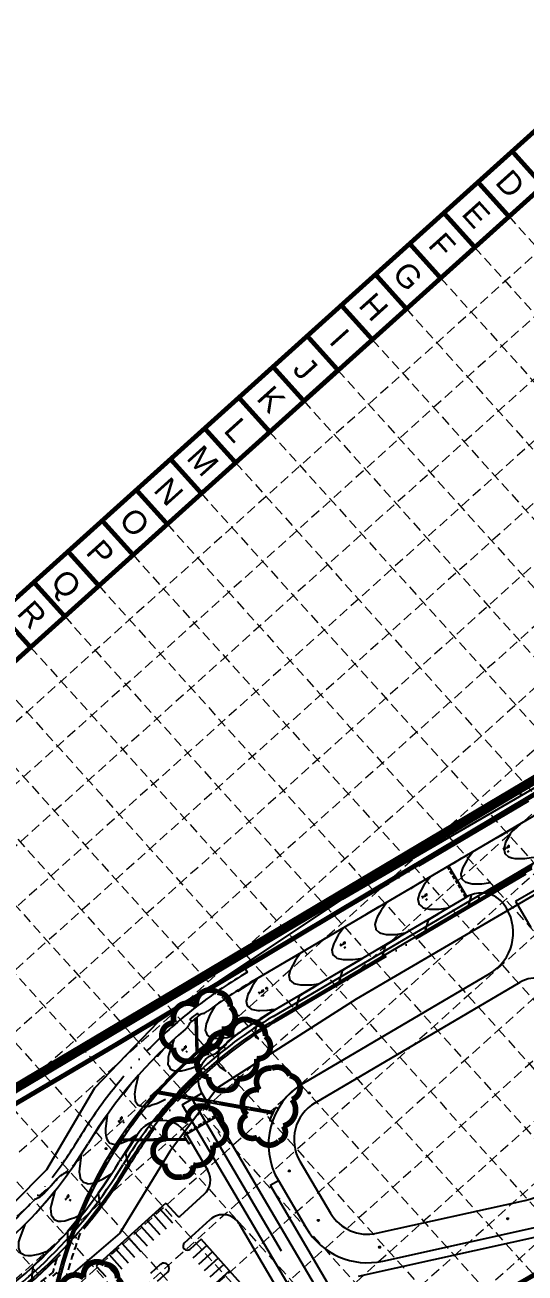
# Model space of a CAD drawing. Header units: inches. Extents: x 5194 to 8721, y 2249 to 5862.
# Drawn here: x 5981 to 6509, y 4545 to 5862 of the extents above; entities that cross this region are included whole.
import ezdxf
from ezdxf.enums import TextEntityAlignment as Align

# ---------------------------------------------------------------- set-up
doc = ezdxf.new("R2010")
doc.units = ezdxf.units.IN
doc.header["$LTSCALE"] = 60
doc.header["$MEASUREMENT"] = 0
for name, pattern in [('03139 BASE$0$HIDDEN3', [0.09375, 0.0625, -0.03125]), ('03139 BASE$0$PL2', [2.85, 2.25, -0.2, 0, -0.2, 0, -0.2]), ('03139 TOPO$0$PL2', [2.85, 2.25, -0.2, 0, -0.2, 0, -0.2]), ('DASHED2', [0.375, 0.25, -0.125]), ('HIDDEN', [0.375, 0.25, -0.125]), ('HIDDEN2', [0.1875, 0.125, -0.0625]), ('MDASH', [0.375, 0.3, -0.075]), ('SCENT', [0.55, 0.4, -0.05, 0.05, -0.05])]:
    doc.linetypes.add(name, pattern=pattern)
for name, color, linetype in [('03139 BASE$0$A-Pkng', 7, 'Continuous'), ('03139 BASE$0$AS-GATE', 7, 'Continuous'), ('03139 BASE$0$CCURB', 7, 'Continuous'), ('03139 BASE$0$CSTRIPE', 8, 'Continuous'), ('03139 BASE$0$CWALK', 7, 'Continuous'), ('03139 BASE$0$NEW-ROW', 7, '03139 BASE$0$PL2'), ('03139 BASE$0$pinlet', 7, 'Continuous'), ('03139 BASE$0$STALBL', 7, 'Continuous'), ('03139 TOPO$0$BNDRY65', 7, '03139 TOPO$0$PL2'), ('BASE', 7, 'Continuous'), ('bndy', 7, 'Continuous'), ('CONT-MJR', 7, 'Continuous'), ('CONT-MNR', 7, 'Continuous'), ('COORD-CL', 7, 'Continuous'), ('dadiv', 7, 'MDASH'), ('grid', 254, 'HIDDEN'), ('LIMITS OF DISTURBANCE', 1, 'Continuous'), ('Pstm', 7, 'Continuous'), ('pstmcl', 8, 'SCENT'), ('stm-easement', 7, 'HIDDEN2')]:
    doc.layers.add(name, color=color, linetype=linetype)
doc.styles.add('03139 BASE$0$L100i', font='simplex.shx', dxfattribs={"width": 0.9, "oblique": 10, "height": 2})
doc.styles.get("Standard").update_dxf_attribs({"font": 'ARIAL.TTF'})

# ---------------------------------------------------------------- blocks, each defined once
blk = doc.blocks.new('proprdcontours')
at = {"layer": 'bndy'}
blk.add_lwpolyline([(5718.8, 4457.5), (5932.3, 4582.2), (6004.2, 4654.1), (6054.6, 4740.4), (6121.7, 4809.9), (6316, 4939.4), (6527.1, 5061.7), (6961.3, 5320.6), (7023.6, 5246.3), (6740.6, 5073.7), (6330.4, 4833.9), (6184.1, 4740.4), (6133.7, 4673.3), (6081, 4587), (5977.8, 4498.3), (5769.1, 4366.4), (5714, 4443.1)], dxfattribs=at)
blk = doc.blocks.new('03139 BASE$0$lbl_tic')
blk.add_line((0, -0.04165), (0, 0.04165))

msp = doc.modelspace()

# ---------------------------------------------------------------- hatches: boundary and pattern name
at = {"layer": '03139 BASE$0$CSTRIPE'}
h = msp.add_hatch(dxfattribs=at)
h.set_pattern_fill('ANSI31', color=256, scale=15, angle=30, style=0)
h.paths.add_polyline_path([(6516.1, 4971.8, -0.052476), (6518.2, 4977.7), (6491.1, 4961.7), (6493.1, 4958.3)])
h.paths.add_polyline_path([(6493.1, 4958.3), (6491.1, 4961.7), (6464, 4945.8, -0.052476), (6470.2, 4944.8)])
h = msp.add_hatch(dxfattribs=at)
h.set_pattern_fill('ANSI31', color=256, scale=15, angle=30, style=0)
h.paths.add_polyline_path([(6163.6, 4751, -0.053879), (6164.6, 4757.4, 0.015182), (6144.8, 4738), (6146.9, 4734.4, -0.013024)])
h.paths.add_polyline_path([(6146.9, 4734.4), (6144.8, 4738, 0.024432), (6115.6, 4704.4, -0.053879), (6121.9, 4705.8, -0.021021)])

# ---------------------------------------------------------------- linework, layer by layer
at = {"layer": '03139 BASE$0$A-Pkng', "lineweight": -2}
for points in [[(6176, 4683.4, 1.13, 1.13, 0), (6174, 4686.7, 2.91, 0, 0), (6172.8, 4688.6, 0, 0, 0)], [(6187.6, 4689, 1.13, 1.13, 0), (6185.6, 4692.3, 2.91, 0, 0), (6184.4, 4694.3, 0, 0, 0)], [(6162.9, 4684, 1.13, 1.13, 0), (6164.9, 4680.7, 2.91, 0, 0), (6166.1, 4678.8, 0, 0, 0)]]:
    msp.add_lwpolyline(points, format="xyseb", dxfattribs=at)
at = {"layer": '03139 BASE$0$AS-GATE'}
msp.add_line((6010.5, 4541.7), (6015.1, 4545.5), dxfattribs=at)
msp.add_arc((6010.7, 4541.7), 5.89, 308.3122, 40.5561, dxfattribs=at)
at = {"layer": '03139 BASE$0$CCURB'}
for p, q in [((6221.2, 4852.8), (6861.7, 5229.6)), ((6240.5, 4820), (6447.2, 4941.7)), ((6488.3, 4931), (6489.3, 4929.3)), ((6275, 4745.2), (6471.6, 4860.9)), ((6287.1, 4724.5), (6503.5, 4851.9)), ((6167.7, 4734.6), (6293.3, 4521.1)), ((6151.4, 4691.3), (6174, 4653)), ((6271.2, 4662.9), (6303.5, 4608)), ((6248.4, 4642.5), (6277.6, 4592.7)), ((6170.1, 4628), (6144.7, 4605)), ((6352, 4586.8), (6508.4, 4621.4)), ((6129.8, 4618.6), (6056.3, 4552.2)), ((6129.8, 4618.6), (6141.9, 4605.2)), ((6149.3, 4576.8), (6176.5, 4601.4)), ((6207.1, 4596.7), (6249, 4525.4)), ((6358.5, 4557.6), (6550.5, 4600)), ((6166.8, 4580.5), (6155.3, 4570.2)), ((6341.7, 4386.8), (6166.8, 4580.5)), ((6056.3, 4552.2), (6066.4, 4541.1)), ((6124.1, 4554.1), (6113.3, 4544.4)), ((6120.7, 4536.2), (6131.4, 4545.9))]:
    msp.add_line(p, q, dxfattribs=at)
at = {"layer": '03139 BASE$0$CCURB', "color": 7, "linetype": '03139 BASE$0$HIDDEN3'}
for p, q in [((6426.6, 4973.7), (6445.9, 4940.9)), ((6181.7, 4710.8), (6150.7, 4692.6))]:
    msp.add_line(p, q, dxfattribs=at)
at = {"layer": '03139 BASE$0$CCURB', "color": 7}
for p, q in [((6427.9, 4974.4), (6447.2, 4941.7)), ((6182.5, 4709.5), (6151.4, 4691.3))]:
    msp.add_line(p, q, dxfattribs=at)
at = {"layer": '03139 BASE$0$CCURB'}
for centre, radius, start, end in [((6462.4, 4915.8), 30, 86.9163, 120.4736), ((6462.4, 4915.8), 30, 30.4736, 74.9006), ((6446.2, 4904), 50, 300.4736, 30.4736), ((6474.3, 4422.7), 499, 120.4736, 127.0331), ((6518.8, 4826), 30, 30.4736, 120.4736), ((6165.9, 4831.4), 13, 284.9795, 307.0331), ((6474.3, 4422.7), 461, 120.4736, 126.9619), ((6142, 4812.2), 13, 310.4693, 332.5229), ((6165, 4800.2), 13, 129.323, 152.5229), ((6474.3, 4422.7), 501, 128.1794, 129.323), ((6172.6, 4806.3), 13, 104.9795, 128.1794), ((6474.3, 4422.7), 499, 130.4693, 148.7465), ((6474.3, 4422.7), 459, 128.2079, 129.4224), ((6182.3, 4793.6), 13, 308.2079, 330.2129), ((6204.9, 4780.7), 13, 126.9619, 150.2129), ((6193.6, 4749.8), 30, 131.4669, 165.2805), ((6182.3, 4762.5), 13, 107.427, 131.4669), ((6174.5, 4787.3), 13, 287.427, 310.6364), ((6193.6, 4749.8), 30, 177.6166, 210.4736), ((6313, 4680.6), 75, 120.4736, 210.4736), ((6309.9, 4685.7), 45, 120.4736, 210.4736), ((6125.6, 4676), 30, 109.3567, 144.0008), ((6125.6, 4676), 30, 30.4736, 97.0205), ((6474.3, 4422.7), 461, 144.0008, 148.7465), ((5653.6, 4920.8), 461, 300.5375, 328.7465), ((6492.2, 4694.7), 75, 282.4736, 349.5962), ((5653.6, 4920.8), 499, 300.5375, 328.7465), ((6156.7, 4642.8), 20, 312.0636, 30.4736), ((6143.4, 4606.5), 2, 222.0636, 312.0636), ((6189.9, 4586.5), 20, 30.4736, 132.0636), ((6342.3, 4630.8), 45, 210.4736, 282.4736), ((6342.3, 4630.8), 75, 210.4736, 282.4736), ((6152.3, 4573.5), 4.5, 132.0636, 312.0636), ((6127.7, 4550), 5.5, 312.0636, 132.0636)]:
    msp.add_arc(centre, radius, start, end, dxfattribs=at)
at = {"layer": '03139 BASE$0$CSTRIPE'}
for p, q in [((6464, 4945.8), (6518.2, 4977.7)), ((6470.2, 4944.8), (6516.1, 4971.8)), ((6498.6, 4937.1), (6519.3, 4949.3)), ((6498.6, 4937.1), (6514.8, 4909.6)), ((6147, 4722.4), (6167.7, 4734.6)), ((6157.4, 4728.5), (6251.5, 4568.5)), ((6147, 4722.4), (6261.5, 4527.9)), ((6123.2, 4612.5), (6136.6, 4597.7)), ((6109.8, 4600.5), (6123.2, 4585.6)), ((6116.5, 4606.5), (6129.9, 4591.6)), ((6089.8, 4582.4), (6103.2, 4567.5)), ((6096.4, 4588.4), (6109.8, 4573.6)), ((6103.1, 4594.4), (6116.5, 4579.6)), ((6076.4, 4570.3), (6089.8, 4555.5)), ((6083.1, 4576.3), (6096.5, 4561.5)), ((6172.9, 4573.9), (6158, 4560.5)), ((6063, 4558.3), (6076.4, 4543.4)), ((6069.7, 4564.3), (6083.1, 4549.4)), ((6178.9, 4567.2), (6164, 4553.8)), ((6184.9, 4560.5), (6170.1, 4547.1)), ((6191, 4553.8), (6176.1, 4540.4)), ((6197, 4547.1), (6182.1, 4533.7))]:
    msp.add_line(p, q, dxfattribs=at)
for radius, start, end in [(456, 132.7798, 141.8574), (452, 133.4178, 141.2194)]:
    msp.add_arc((6474.3, 4422.7), radius, start, end, dxfattribs=at)
at = {"layer": '03139 BASE$0$CWALK'}
for p, q in [((6243, 4815.7), (6464, 4945.8)), ((6245, 4812.3), (6470.2, 4944.8)), ((6460.9, 4939.3), (6458.9, 4942.7)), ((6171.7, 4758.5), (6169, 4761.5)), ((6115.1, 4697.1), (6111.9, 4699.6)), ((6239.7, 4637.5), (6248.4, 4642.5)), ((6239.7, 4637.5), (6308.5, 4520.6)), ((6333.1, 4541.7), (6534.8, 4586.3))]:
    msp.add_line(p, q, dxfattribs=at)
for points in [[(6464.8, 4943.8, 0, 0.52, 0), (6463.4, 4943, 0, 0, 0), (6461.6, 4941.9, 0, 0, 0)], [(6166.5, 4756.3, 0, 0.52, 0), (6167.6, 4757.4, 0, 0, 0), (6169.2, 4758.8, 0, 0, 0)], [(6116.8, 4702.6, 0, 0.52, 0), (6115.8, 4701.3, 0, 0, 0), (6114.6, 4699.6, 0, 0, 0)]]:
    msp.add_lwpolyline(points, format="xyseb", dxfattribs=at)
for centre, radius, start, end in [((6462.4, 4915.8), 30, 74.9006, 86.9163), ((6474.3, 4422.7), 452, 120.4736, 133.4178), ((6474.3, 4422.7), 456, 120.4736, 132.7798), ((6193.6, 4749.8), 30, 165.2805, 177.6166), ((6474.3, 4422.7), 456, 141.8574, 148.7465), ((6474.3, 4422.7), 452, 141.2194, 148.7465), ((6125.6, 4676), 30, 97.0205, 109.3567), ((5653.6, 4920.8), 504, 300.5375, 328.7465), ((5653.6, 4920.8), 508, 300.5375, 328.7465)]:
    msp.add_arc(centre, radius, start, end, dxfattribs=at)
at = {"layer": '03139 BASE$0$NEW-ROW'}
for p, q in [((6246, 4810.6), (6989.1, 5247.8)), ((6213.1, 4866.6), (6215.6, 4862.3))]:
    msp.add_line(p, q, dxfattribs=at)
for centre, radius, start, end in [((6474.3, 4422.7), 510, 120.4736, 148.7465), ((6474.3, 4422.7), 450, 120.4736, 148.7465), ((5653.6, 4920.8), 450, 300.5375, 328.7465), ((5653.6, 4920.8), 510, 300.5375, 328.7465)]:
    msp.add_arc(centre, radius, start, end, dxfattribs=at)
at = {"layer": '03139 BASE$0$pinlet', "color": 5}
for p, q in [((6156.8, 4810.3), (6154.9, 4812.6)), ((6164.6, 4816.5), (6162.7, 4818.9)), ((6192.8, 4781.4), (6190.8, 4783.7)), ((6184.9, 4775.2), (6183, 4777.5)), ((6248, 4718.4), (6245.5, 4719.6)), ((6241.8, 4704.8), (6239.2, 4705.9)), ((6151.4, 4691.3), (6148.8, 4689.7)), ((6148.8, 4689.7), (6153.9, 4681.1)), ((6156.5, 4682.6), (6153.9, 4681.1))]:
    msp.add_line(p, q, dxfattribs=at)
for centre, radius, start, end in [((6474.3, 4422.7), 504, 128.1828, 129.3196), ((6474.3, 4422.7), 456, 128.1226, 129.3798), ((6313, 4680.6), 78, 149.9802, 161.0156)]:
    msp.add_arc(centre, radius, start, end, dxfattribs=at)
at = {"layer": '03139 TOPO$0$BNDRY65'}
msp.add_line((5806.3, 4627.2), (6944.7, 5297.1), dxfattribs=at)
at = {"layer": 'BASE', "const_width": 4.85}
for points in [[(5197.3, 4559.4), (7275.2, 2252.3), (8717.2, 3551), (6639.3, 5858.1)], [(5265.7, 4555.9), (7278.8, 2320.6), (8648.7, 3554.5), (6636.1, 5789.3)]]:
    msp.add_lwpolyline(points, close=True, dxfattribs=at)
for points in [[(6527.5, 5692.2), (6495.1, 5728.3)], [(6491.5, 5659.7), (6459, 5695.8)], [(6455.4, 5627.3), (6423, 5663.3)], [(6419.4, 5594.8), (6386.9, 5630.9)], [(6383.3, 5562.3), (6350.9, 5598.4)], [(6347.3, 5529.9), (6314.8, 5565.9)], [(6311.3, 5497.4), (6278.8, 5533.5)], [(6275.2, 5464.9), (6242.7, 5501)], [(6275.2, 5464.9), (6311.3, 5497.4)], [(6239.2, 5432.5), (6206.7, 5468.5)], [(6203.1, 5400), (6170.6, 5436)], [(6167.1, 5367.5), (6134.6, 5403.6)], [(6131, 5335.1), (6098.5, 5371.1)], [(6095, 5302.6), (6062.5, 5338.6)], [(6058.9, 5270.1), (6026.4, 5306.2)], [(6022.9, 5237.7), (5990.4, 5273.7)], [(5986.8, 5205.2), (5954.3, 5241.2)]]:
    msp.add_lwpolyline(points, dxfattribs=at)
at = {"layer": 'BASE', "color": 170, "const_width": 6}
for points in [[(6188.4, 4802.1, 0.520567), (6188.4, 4802.1, 0.765195), (6197.6, 4825.7, 0.417879), (6183.9, 4841.1, 0.6649), (6162, 4826.7, 0.744833), (6138.6, 4808.9, 0.975642), (6137.7, 4782.8, 0.520567), (6156.2, 4769, 0.520567), (6167.6, 4781.2, 0.540264), (6188.4, 4802.1)], [(6225.4, 4771.1, 0.520567), (6225.4, 4771.1, 0.765195), (6234.7, 4794.7, 0.417879), (6221, 4810.1, 0.6649), (6199.1, 4795.7, 0.744833), (6175.7, 4777.9, 0.975642), (6174.8, 4751.8, 0.520567), (6193.3, 4738, 0.520567), (6204.7, 4750.2, 0.540264), (6225.4, 4771.1)], [(6262.8, 4727.9, 0.520567), (6262.8, 4727.9, 0.765195), (6260.4, 4753.2, 0.417879), (6241.4, 4760.9, 0.6649), (6228.2, 4738.2, 0.744833), (6215.3, 4711.8, 0.975642), (6226.1, 4688, 0.520567), (6248.9, 4684, 0.520567), (6253.6, 4700, 0.540264), (6262.8, 4727.9)], [(6179.1, 4679.7, 0.520567), (6179.1, 4679.7, 0.765195), (6188.3, 4703.3, 0.417879), (6174.7, 4718.7, 0.6649), (6152.8, 4704.3, 0.744833), (6129.4, 4686.6, 0.975642), (6128.4, 4660.4, 0.520567), (6147, 4646.6, 0.520567), (6158.3, 4658.8, 0.540264), (6179.1, 4679.7)], [(6069.4, 4515.4, 0.520567), (6069.4, 4515.4, 0.765195), (6078.6, 4539.1, 0.417879), (6064.9, 4554.4, 0.6649), (6043, 4540, 0.744833), (6019.7, 4522.3, 0.975642), (6018.7, 4496.1, 0.520567), (6037.3, 4482.3, 0.520567), (6048.6, 4494.6, 0.540264), (6069.4, 4515.4)]]:
    msp.add_lwpolyline(points, format="xyb", close=True, dxfattribs=at)
at = {"layer": 'bndy'}
msp.add_lwpolyline([(5718.8, 4457.5), (5932.3, 4582.2), (6004.2, 4654.1), (6054.6, 4740.4), (6121.7, 4809.9), (6316, 4939.4), (6527.1, 5061.7), (6961.3, 5320.6), (7023.6, 5246.3), (6740.6, 5073.7), (6330.4, 4833.9), (6184.1, 4740.4), (6133.7, 4673.3), (6081, 4587), (5977.8, 4498.3), (5769.1, 4366.4), (5714, 4443.1)], dxfattribs=at)
at = {"layer": 'CONT-MJR'}
for points, elevation in [([(6432.4, 4977.1), (6434, 4977.5), (6441.6, 4982.4), (6454, 4989.7), (6447.8, 4981.5), (6447.1, 4980.2), (6442.9, 4972.8), (6442.9, 4972.7), (6441, 4965.9), (6441.1, 4965.3), (6442, 4960.7), (6442.6, 4960.2), (6446, 4957.2), (6446.7, 4957.1), (6453, 4955.6), (6453, 4955.5), (6453, 4955.5), (6453, 4955.5), (6463, 4955.6), (6470.1, 4956.6), (6472.7, 4956.9)], 650), ([(6451.8, 4943.3), (6448.9, 4933.5), (6447.7, 4929.2)], 650), ([(6205.1, 4842.9), (6205.2, 4842.9), (6205.4, 4842.6), (6205.5, 4842.4), (6226.4, 4855.8), (6221, 4847.9), (6217.1, 4840.5), (6216.2, 4838.7), (6215.8, 4836.9), (6214.5, 4831.6), (6215.2, 4828.3), (6215.7, 4826.5), (6217.3, 4825.3), (6219.8, 4823.2), (6224.8, 4822.1), (6226.7, 4821.7), (6228.7, 4821.9), (6236.3, 4822.1), (6236.8, 4822.2), (6239, 4822.5), (6240.2, 4822.7), (6241, 4822.8), (6245.5, 4823.4), (6246.4, 4823.5), (6245, 4822.6), (6242.1, 4820.9), (6241.8, 4820.7), (6240.5, 4819.9), (6231.1, 4813.4), (6226.2, 4810.1), (6224.4, 4802.5), (6223.2, 4795.5), (6224.1, 4794.4), (6225, 4793.3), (6227.2, 4791.9), (6227.5, 4791.7)], 645), ([(6037.9, 4666.2), (6040.4, 4669.7), (6038.4, 4655), (6038.2, 4651.7), (6038.9, 4648.1), (6039.4, 4644.9), (6041, 4642.9), (6042.6, 4640.7), (6045.1, 4640), (6047.6, 4639.1), (6050.6, 4639.5), (6054.5, 4640.2), (6057.5, 4641.5), (6063.5, 4644.3), (6065.2, 4645.3), (6072.3, 4649.6), (6063.4, 4636.6), (6058.4, 4629.3), (6059.6, 4618.9), (6060.4, 4614.1)], 640)]:
    msp.add_lwpolyline(points, dxfattribs=dict(at, elevation=elevation))
msp.add_lwpolyline([(6027.9, 4651.7), (6024.5, 4650.7, 0.156171), (6015, 4644.3, -0.051325), (5996.7, 4625.3, -0.138986), (5990.7, 4622.6, 13.430306)], format="xyb", dxfattribs=at)
at = {"layer": 'CONT-MNR'}
for points, elevation in [([(6477.8, 5003.7), (6477.8, 5003.7), (6478.7, 5004), (6483.9, 5007), (6500, 5016.6), (6493.1, 5008.2), (6492.2, 5006.5), (6488.2, 4999.5), (6487.3, 4995.9), (6486.3, 4992.6), (6487.3, 4987.8), (6487.4, 4987.4), (6491.2, 4984.1), (6491.4, 4983.9), (6491.7, 4983.9), (6494.8, 4983.1), (6498, 4982.3), (6498.4, 4982.2), (6499, 4982.2), (6508.4, 4982.3), (6515, 4983.2), (6518.6, 4983.7)], 651), ([(6387, 4950.4), (6387, 4950.4), (6389.3, 4951), (6398.5, 4957.3), (6409.5, 4963.5), (6402.4, 4954.8), (6399, 4948.7), (6397.7, 4946.5), (6397.5, 4946.1), (6397.4, 4945.7), (6395.6, 4939.2), (6396.5, 4934.9), (6396.7, 4934), (6400, 4931.1), (6400.7, 4930.6), (6401.7, 4930.3), (6407.7, 4928.9), (6410.7, 4928.9), (6416.6, 4928.9), (6417.6, 4928.9), (6425.2, 4929.9), (6427.8, 4930.3), (6423.4, 4927.6), (6414.6, 4922.2), (6409.2, 4918.8), (6406.6, 4917.2), (6403.8, 4907.5), (6402.4, 4902.5)], 649), ([(6341.7, 4923.7), (6341.7, 4923.7), (6345.4, 4925.8), (6354.8, 4931.5), (6363, 4935.9), (6357.1, 4928.1), (6356.8, 4927.6), (6355.1, 4924.7), (6352.6, 4920.2), (6352.2, 4919.4), (6351.9, 4918.6), (6350.2, 4912.5), (6351.1, 4908.5), (6351.3, 4907.3), (6354.5, 4904.6), (6355.3, 4903.9), (6356.6, 4903.5), (6362.3, 4902.2), (6368.3, 4902.2), (6372.3, 4902.2), (6380.3, 4903.3), (6382.5, 4903.6), (6378.8, 4901.3), (6371.5, 4896.8), (6364.6, 4892.6), (6361.2, 4890.5), (6359.9, 4885.9), (6357, 4875.8)], 648), ([(6296.3, 4897), (6296.3, 4897), (6303.1, 4901), (6317.6, 4909.3), (6311.5, 4901.3), (6311.7, 4901.4), (6311.6, 4901.3), (6311.3, 4900.6), (6307.5, 4893.9), (6306.8, 4892.7), (6306.5, 4891.5), (6304.9, 4885.8), (6305.6, 4882.1), (6305.9, 4880.6), (6308.9, 4878.1), (6310, 4877.2), (6311.6, 4876.8), (6316.9, 4875.5), (6326, 4875.5), (6326.9, 4875.5), (6335.4, 4876.7), (6337.1, 4876.9), (6334.2, 4875.1), (6328.4, 4871.5), (6320, 4866.4), (6315.8, 4863.8), (6313.4, 4855.3), (6311.6, 4849.1)], 647), ([(6250.9, 4870.3), (6250.9, 4870.3), (6257.1, 4873.8), (6271.3, 4882.1), (6266.1, 4874.3), (6261.4, 4866), (6261, 4864.4), (6259.5, 4859.1), (6259.9, 4857.4), (6260.6, 4853.9), (6261.9, 4852.8), (6264.6, 4850.5), (6266.6, 4850), (6271.6, 4848.8), (6273.4, 4848.8), (6281.6, 4848.9), (6281.9, 4848.9), (6283.6, 4849.1), (6290.4, 4850), (6291.7, 4850.2), (6289.6, 4848.9), (6285.3, 4846.2), (6275.4, 4840.1), (6270.5, 4837.1), (6268.2, 4829.3), (6266.3, 4822.5)], 646), ([(6178.9, 4824.9), (6181.4, 4826.4), (6176.1, 4817.4), (6173.2, 4810.4), (6172.3, 4807.9), (6172, 4805.4), (6171.3, 4800.7), (6172.2, 4798.6), (6173.1, 4795.7), (6175.6, 4794), (6177.6, 4792.9), (6180.3, 4792.7), (6184.6, 4792.2), (6187.3, 4792.6), (6194.2, 4793.5), (6195.3, 4793.9), (6201.3, 4795.4), (6203.4, 4795.8), (6203.8, 4795.9), (6203.1, 4795.4), (6201.9, 4794.6), (6185.4, 4780.5), (6184.7, 4772.1), (6183.9, 4765.8), (6184.4, 4765.2), (6187, 4762.2), (6193.1, 4758.3), (6193.3, 4758.1)], 644), ([(6120, 4774.2), (6120.3, 4774.2), (6120.5, 4774), (6120.7, 4773.8), (6126.9, 4780.8), (6138, 4791), (6132.8, 4775.5), (6132, 4772.5), (6132, 4769.6), (6131.8, 4765.2), (6133, 4763), (6134.1, 4760.5), (6136.5, 4759.2), (6138.9, 4758.2), (6142, 4758.3), (6146, 4758.2), (6149, 4759), (6155.3, 4760.6), (6156.9, 4761.2), (6164.5, 4764.1), (6168.1, 4764.9), (6168, 4764.8)], 643), ([(6084.6, 4734.4), (6084.9, 4734.5), (6085.1, 4734.3), (6085.3, 4734.2), (6093.1, 4745), (6100.4, 4752.6), (6097.6, 4740.8), (6096.5, 4733.7), (6096.9, 4730.7), (6097.2, 4726.7), (6098.8, 4724.6), (6100.1, 4722.3), (6102.7, 4721.5), (6105, 4720.5), (6108.2, 4720.8), (6111.9, 4721), (6115, 4722.2), (6120.7, 4724.1), (6128.6, 4727.9), (6129.2, 4728.2)], 642), ([(6054.4, 4692.4), (6054.4, 4692.4), (6054.7, 4692.2), (6061, 4701.9), (6067.6, 4711.5), (6066.1, 4697), (6066, 4692.9), (6066.5, 4689.9), (6067.4, 4686), (6068.5, 4684.5), (6070.7, 4682), (6072.3, 4681.4), (6075.8, 4680.6), (6078.5, 4681), (6082.6, 4681.9), (6087.8, 4684.2), (6091.2, 4685.7), (6098.5, 4690.2), (6099.3, 4690.7), (6092.2, 4679.6), (6087.1, 4671.4), (6087.8, 4667.8), (6090.5, 4657.6), (6090.5, 4657.5), (6090.8, 4657.4), (6090.8, 4657.4)], 641), ([(6002.5, 4619.5), (6002.7, 4619.7), (6012.4, 4631.4), (6008.7, 4616.4), (6008.1, 4613.2), (6008.3, 4610), (6008.7, 4606.3), (6010, 4604.2), (6011.3, 4601.7), (6013.7, 4600.8), (6016.1, 4599.6), (6019.2, 4599.7), (6023.2, 4600.1), (6030, 4602.3), (6032.6, 4603.1), (6034.4, 4604), (6041.8, 4607.6), (6031.6, 4595.5), (6025.9, 4588.8), (6026, 4578.3), (6026.3, 4573.4)], 639), ([(5980.3, 4595.5), (5981, 4596.2), (5975.1, 4581.1), (5974.2, 4578), (5974.2, 4574.3), (5974, 4571), (5975.1, 4568.5), (5976.2, 4566.3), (5978.5, 4565.1), (5980.8, 4563.7), (5983.9, 4563.4), (5987.8, 4563.4), (5994.8, 4564.9), (5997.5, 4565.4), (5999.4, 4566.1), (6007.2, 4568.9), (5995.7, 4558), (5989.3, 4551.9), (5988.4, 4541.5), (5988.1, 4536.6)], 638)]:
    msp.add_lwpolyline(points, dxfattribs=dict(at, elevation=elevation))
at = {"layer": 'COORD-CL'}
for centre in [(6504.7, 5049.2), (6236.2, 4845.4), (6127.1, 4814.6), (6281, 4734.9), (6066.6, 4676.2), (6259.8, 4652.7), (6290.6, 4600.4), (6490.5, 4602.1), (6355.2, 4572.2)]:
    msp.add_circle(centre, 0.75, dxfattribs=at)
at = {"layer": 'dadiv', "const_width": 5}
msp.add_lwpolyline([(6140.9, 3881.8), (6514.8, 4218.5), (6435.3, 4306.8), (6440.6, 4381.7), (6391.2, 4469.9), (6550.9, 4561.7), (6576, 4623.3), (6606, 4792), (6582.6, 4842.5), (6534.2, 4977.1), (6794.5, 5133.4), (6758.6, 5193.4), (6073, 4783.5), (5805.9, 4626.2), (5881.1, 4532.6), (5709.7, 4434.2), (5852.3, 4231.1), (6107.3, 3906.1)], close=True, dxfattribs=at)
at = {"layer": 'grid', "color": 252, "linetype": 'HIDDEN', "lineweight": 0, "ltscale": 0.7}
for p, q in [((6668.4, 5754), (5406.2, 4617.2)), ((6700.9, 5717.9), (5438.6, 4581.1)), ((6733.3, 5681.9), (5471.1, 4545.1)), ((6491.5, 5659.7), (8504.5, 3424.7)), ((6765.8, 5645.8), (5503.6, 4509)), ((6455.4, 5627.3), (8468.4, 3392.2)), ((6798.3, 5609.8), (5536, 4473)), ((6419.4, 5594.8), (8432.4, 3359.7)), ((6830.7, 5573.7), (5568.5, 4436.9)), ((6383.3, 5562.3), (8396.3, 3327.3)), ((6863.2, 5537.7), (5601, 4400.9)), ((6347.3, 5529.9), (8360.3, 3294.8)), ((6895.7, 5501.6), (5633.4, 4364.8)), ((6311.3, 5497.4), (8324.2, 3262.3)), ((6928.1, 5465.6), (5665.9, 4328.8)), ((6275.2, 5464.9), (8288.2, 3229.9)), ((6960.6, 5429.5), (5698.4, 4292.7)), ((6239.2, 5432.5), (8252.1, 3197.4)), ((6203.1, 5400), (8216.1, 3164.9)), ((6993.1, 5393.5), (5730.8, 4256.7)), ((6167.1, 5367.5), (8180, 3132.5)), ((7025.5, 5357.4), (5763.3, 4220.6)), ((6131, 5335.1), (8144, 3100)), ((7057.8, 5321), (5795.9, 4184.5)), ((6095, 5302.6), (8107.9, 3067.5)), ((7090.2, 5284.9), (5828.4, 4148.4)), ((6058.9, 5270.1), (8071.9, 3035.1)), ((7122.7, 5248.9), (5860.8, 4112.4)), ((6022.9, 5237.7), (8035.8, 3002.6)), ((7155.2, 5212.8), (5893.3, 4076.3)), ((5986.8, 5205.2), (7999.8, 2970.1)), ((7187.6, 5176.8), (5925.8, 4040.3)), ((5950.8, 5172.7), (7963.7, 2937.7)), ((5914.7, 5140.3), (7927.7, 2905.2)), ((5878.7, 5107.8), (7891.6, 2872.7)), ((5842.6, 5075.3), (7855.6, 2840.3)), ((5806.6, 5042.9), (7819.5, 2807.8)), ((5770.5, 5010.4), (7783.5, 2775.3)), ((5734.5, 4977.9), (7747.4, 2742.9)), ((5698.4, 4945.5), (7711.4, 2710.4)), ((5662.4, 4913), (7675.4, 2677.9))]:
    msp.add_line(p, q, dxfattribs=at)
at = {"layer": 'LIMITS OF DISTURBANCE', "linetype": 'DASHED2', "ltscale": 3, "const_width": 10}
msp.add_lwpolyline([(5865.8, 4538.3), (5790, 4632.3), (6928.9, 5308.9), (6904.4, 5352.5), (6773.3, 5496.7), (6747.5, 5560.4), (6788, 5598.8), (7547, 4754.5), (7505.7, 4717.1), (8058.8, 4091)], dxfattribs=at)
at = {"layer": 'Pstm', "color": 5}
for p, q in [((6160.7, 4813.5), (6161.5, 4777.9)), ((6162.2, 4814.7), (6163, 4779.2)), ((6188.4, 4781.9), (6173.6, 4788.2)), ((6187.1, 4780.8), (6173.9, 4786.5)), ((6241.9, 4712.7), (6120.8, 4734.3)), ((6123.1, 4737), (6121.2, 4738.7)), ((6242.9, 4714.8), (6122.5, 4736.3)), ((6151.6, 4685.1), (6082.3, 4684.3)), ((6150.7, 4686.6), (6083.3, 4685.8))]:
    msp.add_line(p, q, dxfattribs=at)
for radius, start, end in [(471.7, 129.5489, 138.1722), (473.2, 129.438, 131.1286), (473.2, 131.3657, 138.1722), (473.7, 138.1722, 169.2663), (471.2, 138.6036, 146.0669), (471.2, 138.1722, 138.283), (471.2, 146.2883, 169.2927)]:
    msp.add_arc((6474.3, 4422.7), radius, start, end, dxfattribs=at)
at = {"layer": 'pstmcl', "color": 5}
for p, q in [((6161.5, 4813.8), (6162.3, 4777.6)), ((6187.9, 4781.3), (6173.8, 4787.3)), ((6242.4, 4713.7), (6120.2, 4735.6)), ((6151, 4685.9), (6081.2, 4685))]:
    msp.add_line(p, q, dxfattribs=at)
for start, end in [(129.4934, 160.992), (160.992, 169.6301)]:
    msp.add_arc((6474.3, 4422.7), 472.5, start, end, dxfattribs=at)
at = {"layer": 'stm-easement'}
msp.add_line((5908.2, 4467.3), (6010.2, 4545.2), dxfattribs=at)
for radius, start, end in [(465, 159.2904, 166.8626), (480, 163.3319, 165.2166)]:
    msp.add_arc((6474.3, 4422.7), radius, start, end, dxfattribs=at)

# ---------------------------------------------------------------- block references
msp.add_blockref('proprdcontours', (0, 0))
at = {"layer": '03139 BASE$0$STALBL', "xscale": 24.00960384153662, "yscale": 24.00960384153662, "zscale": 24.00960384153662}
for p, rotation in [((6491, 4989.5), 30.47361110913606), ((6404.8, 4938.8), 30.47361110913606), ((6318.6, 4888.1), 30.47361110913606), ((6232.5, 4837.4), 30.47361110913606), ((6151.9, 4778.4), 42.18528242403378), ((6085.3, 4704), 54.12190315592594), ((6028.9, 4621.6), 51.43444789618585)]:
    msp.add_blockref('03139 BASE$0$lbl_tic', p, dxfattribs=dict(at, rotation=rotation))

# ---------------------------------------------------------------- texts
at = {"layer": '03139 BASE$0$STALBL', "style": '03139 BASE$0$L100i', "oblique": 10, "width": 0.9}
for s, rotation, p in [('10+00', 30.4736, (6489.5, 4992.1)), ('9+00', 30.4736, (6403.3, 4941.4)), ('8+00', 30.4736, (6317.1, 4890.7)), ('7+00', 30.4736, (6230.9, 4840)), ('6+00', 42.1853, (6149.9, 4780.6)), ('5+00', 54.1219, (6082.9, 4705.8)), ('4+00', 51.4344, (6026.5, 4623.4))]:
    msp.add_text(s, height=2, rotation=rotation, dxfattribs=at).set_placement(p, align=Align.BOTTOM_CENTER)
at = {"layer": 'BASE'}
for s, p in [('D', (6493.3, 5694)), ('E', (6457.2, 5661.5)), ('F', (6421.2, 5629.1)), ('G', (6385.1, 5596.6)), ('H', (6349.1, 5564.1)), ('I', (6313, 5531.7)), ('J', (6277, 5499.2)), ('K', (6240.9, 5466.7)), ('L', (6204.9, 5434.3)), ('M', (6168.8, 5401.8)), ('N', (6132.8, 5369.3)), ('O', (6096.7, 5336.9)), ('P', (6060.7, 5304.4)), ('Q', (6024.6, 5271.9)), ('R', (5988.6, 5239.5))]:
    msp.add_text(s, height=24.3, rotation=312.0075, dxfattribs=at).set_placement(p, align=Align.MIDDLE_CENTER)

doc.saveas('drawing.dxf')
